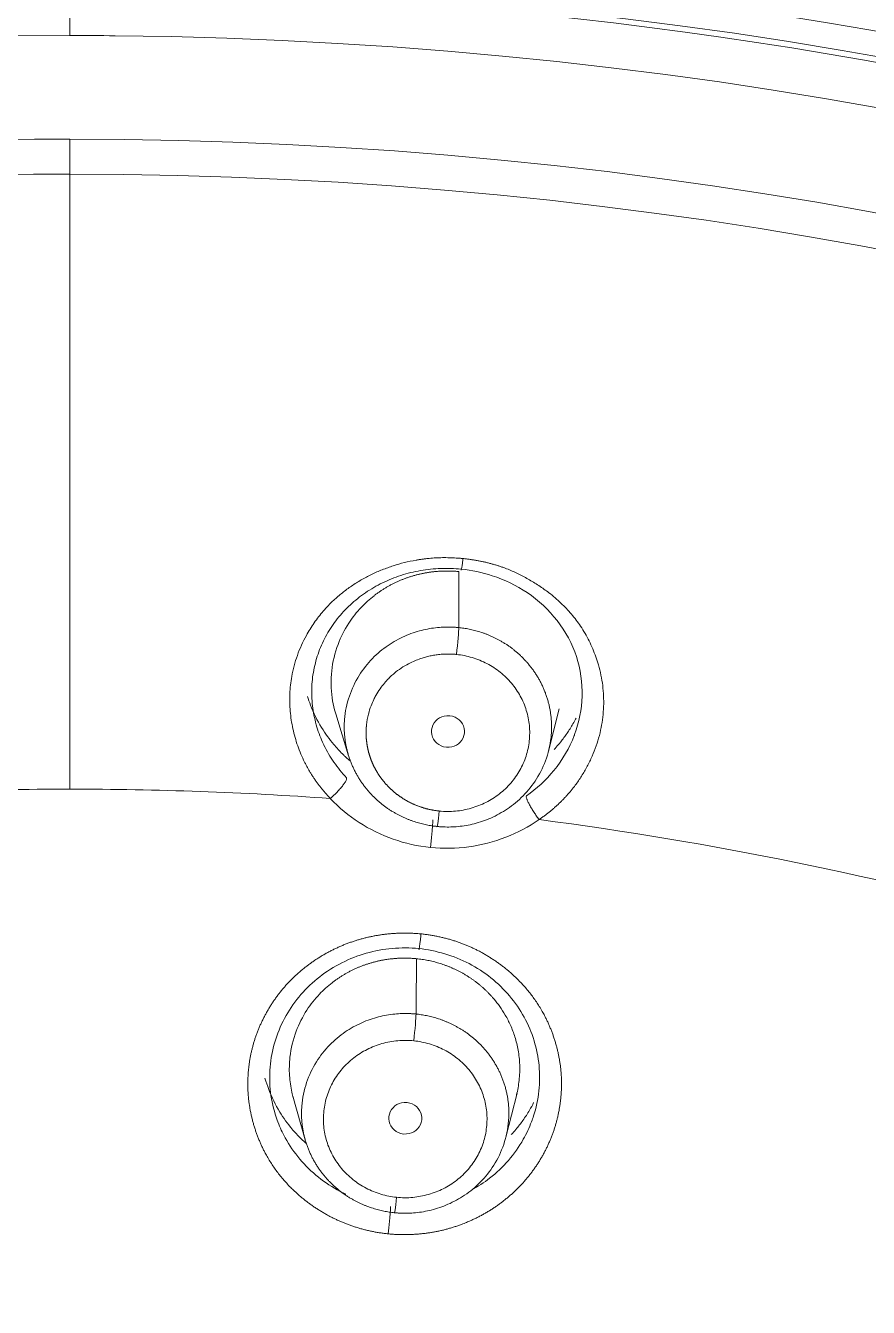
# Model space of a CAD drawing. Extents: x 19821 to 22981, y -91 to 2224.
# Drawn here: x 20744.33 to 20755.87, y 1251.95 to 1269.51 of the extents above; entities that cross this region are included whole.
import ezdxf

# ---------------------------------------------------------------- set-up
doc = ezdxf.new("R2010")
doc.units = 0
doc.header["$LTSCALE"] = 10
doc.header["$MEASUREMENT"] = 0
doc.layers.add('1', color=7, linetype='CONTINUOUS')

msp = doc.modelspace()

# ---------------------------------------------------------------- linework, layer by layer
at = {"layer": '1', "color": 7, "linetype": 'Continuous', "lineweight": 13}
for p, q in [((20744.931, 1269.988), (20744.931, 1269.37)), ((20744.931, 1267.47), (20744.931, 1267.95)), ((20744.931, 1267.47), (20744.931, 1259.046))]:
    msp.add_line(p, q, dxfattribs=at)
at = {"layer": '1', "color": 7, "linetype": 'Continuous', "lineweight": 18}
for p, q in [((20748.573, 1260.077), (20748.748, 1259.504)), ((20751.486, 1259.567), (20751.633, 1260.147)), ((20747.985, 1254.838), (20748.155, 1254.24)), ((20750.903, 1254.279), (20751.055, 1254.881))]:
    msp.add_line(p, q, dxfattribs=at)
for centre, major_axis, ratio, start_param, end_param in [((20744.931, 1212.861), (62.577, 0), 0.961262, 0, 3.141593), ((20744.931, 1212.247), (-60.5, 0), 0.961262, 2.420581, 4.712389), ((20744.931, 1212.384), (60, 0), 0.961262, 1.582577, 4.712389), ((20744.931, 1212.384), (60, 0), 0.961262, 4.72417, 7.853982), ((20744.931, 1212.384), (-59.925, 0), 0.961262, 4.712389, 7.853982), ((20744.931, 1212.384), (-59.925, 0), 0.961262, 1.570796, 4.712389), ((20750.226, 1260.973), (0.031, 0.298), 0.029131, 4.435182, 5.997065), ((20749.991, 1258.829), (-0.031, -0.298), 0.029181, 6.118392, 7.575657), ((20749.641, 1255.68), (0.03, 0.298), 0.028935, 4.434962, 5.977631), ((20749.406, 1253.537), (-0.03, -0.298), 0.028984, 6.102941, 7.575831)]:
    msp.add_ellipse(centre, major_axis=major_axis, ratio=ratio, start_param=start_param, end_param=end_param, dxfattribs=at)
at = {"layer": '1', "color": 7, "linetype": 'Continuous', "lineweight": 13}
for centre, major_axis, start_param, end_param in [((20744.931, 1212.541), (61.963, 0), 1.570796, 3.141593), ((20744.931, 1212.541), (61.963, 0), 0.423959, 1.570796), ((20744.931, 1212.247), (59.425, 0), 1.570796, 4.70194), ((20744.931, 1212.247), (59.425, 0), 1.560347, 1.570796), ((20744.931, 1212.247), (-59.425, 0), 1.570796, 4.70194), ((20744.931, 1212.247), (57.948, 0), 1.579187, 4.712389), ((20744.931, 1212.247), (-57.948, 0), 4.712389, 4.720779), ((20744.931, 1212.247), (-57.948, 0), 1.579187, 4.712389), ((20744.931, 1212.291), (57.403, 0), 1.579486, 4.712389), ((20744.931, 1212.291), (57.403, 0), 1.570796, 1.579486), ((20744.931, 1212.291), (57.403, 0), 4.721079, 7.853982), ((20744.931, 1213.073), (-47.825, 0), 4.712389, 4.787044), ((20744.931, 1213.073), (-47.825, 0), 4.637733, 4.712389), ((20744.931, 1213.073), (-47.825, 0), 4.428293, 4.577605)]:
    msp.add_ellipse(centre, major_axis=major_axis, ratio=0.961262, start_param=start_param, end_param=end_param, dxfattribs=at)
at = {"layer": '1', "color": 7, "linetype": 'Continuous', "lineweight": 18}
for points, knots in [([(20682.032, 1218.028), (20682.032, 1219.263), (20682.071, 1220.483), (20682.223, 1222.886), (20682.335, 1224.071), (20682.627, 1226.401), (20682.806, 1227.546), (20683.225, 1229.796), (20683.464, 1230.9), (20683.999, 1233.064), (20684.293, 1234.124), (20684.931, 1236.198), (20685.275, 1237.212), (20686.005, 1239.192), (20686.391, 1240.159), (20687.201, 1242.044), (20687.625, 1242.962), (20688.505, 1244.75), (20688.961, 1245.62), (20689.899, 1247.311), (20690.381, 1248.132), (20691.368, 1249.726), (20691.873, 1250.499), (20692.899, 1251.997), (20693.42, 1252.723), (20694.476, 1254.126), (20695.01, 1254.805), (20696.086, 1256.116), (20696.629, 1256.749), (20697.718, 1257.971), (20698.265, 1258.56), (20699.087, 1259.41), (20699.497, 1259.828), (20699.976, 1260.301), (20700.216, 1260.534), (20700.335, 1260.65), (20700.395, 1260.708), (20700.425, 1260.736), (20700.44, 1260.751), (20700.447, 1260.758), (20700.451, 1260.762), (20700.453, 1260.763), (20700.454, 1260.764), (20700.454, 1260.765), (20700.454, 1260.765), (20700.455, 1260.765), (20700.455, 1260.765), (20701.928, 1262.181), (20703.472, 1263.524), (20706.686, 1266.053), (20708.356, 1267.239), (20711.804, 1269.445), (20713.582, 1270.464), (20717.228, 1272.327), (20719.096, 1273.171), (20722.903, 1274.676), (20724.843, 1275.337), (20728.773, 1276.474), (20730.764, 1276.949), (20734.778, 1277.709), (20736.802, 1277.995), (20740.862, 1278.375), (20742.898, 1278.47), (20744.931, 1278.47)], [0, 0, 0, 0, 0.03125, 0.03125, 0.0625, 0.0625, 0.09375, 0.09375, 0.125, 0.125, 0.15625, 0.15625, 0.1875, 0.1875, 0.21875, 0.21875, 0.25, 0.25, 0.28125, 0.28125, 0.3125, 0.3125, 0.34375, 0.34375, 0.375, 0.375, 0.40625, 0.40625, 0.4375, 0.4375, 0.46875, 0.46875, 0.484375, 0.492188, 0.496094, 0.498047, 0.499023, 0.499512, 0.499756, 0.499878, 0.499939, 0.499969, 0.499985, 0.499992, 0.499996, 0.499996, 0.5, 0.5, 0.5625, 0.5625, 0.625, 0.625, 0.6875, 0.6875, 0.75, 0.75, 0.8125, 0.8125, 0.875, 0.875, 0.9375, 0.9375, 1, 1, 1, 1]), ([(20807.83, 1218.028), (20807.83, 1219.202), (20807.795, 1220.363), (20807.656, 1222.66), (20807.554, 1223.794), (20807.287, 1226.034), (20807.122, 1227.139), (20806.734, 1229.315), (20806.511, 1230.387), (20806.012, 1232.495), (20805.735, 1233.531), (20805.133, 1235.567), (20804.808, 1236.566), (20804.112, 1238.525), (20803.372, 1240.445), (20802.141, 1243.205), (20800.801, 1245.84), (20799.367, 1248.351), (20797.85, 1250.736), (20796.261, 1252.994), (20794.612, 1255.126), (20792.914, 1257.134), (20791.755, 1258.391), (20790.88, 1259.304), (20790.44, 1259.753), (20789.924, 1260.264), (20789.665, 1260.516), (20789.536, 1260.641), (20789.471, 1260.704), (20789.439, 1260.735), (20789.423, 1260.75), (20789.415, 1260.758), (20789.411, 1260.762), (20789.409, 1260.764), (20789.408, 1260.765), (20789.407, 1260.765), (20789.407, 1260.766), (20789.407, 1260.766), (20787.905, 1262.209), (20786.333, 1263.573), (20783.069, 1266.133), (20781.375, 1267.33), (20777.888, 1269.547), (20776.093, 1270.567), (20772.423, 1272.426), (20770.547, 1273.265), (20766.734, 1274.756), (20764.797, 1275.409), (20760.882, 1276.526), (20758.904, 1276.991), (20754.926, 1277.733), (20752.927, 1278.01), (20748.926, 1278.379), (20746.924, 1278.47), (20744.931, 1278.47)], [0, 0, 0, 0, 0.03125, 0.03125, 0.0625, 0.0625, 0.09375, 0.09375, 0.125, 0.125, 0.15625, 0.15625, 0.1875, 0.1875, 0.21875, 0.25, 0.28125, 0.3125, 0.34375, 0.375, 0.40625, 0.4375, 0.46875, 0.46875, 0.484375, 0.492187, 0.496094, 0.498047, 0.499023, 0.499512, 0.499756, 0.499878, 0.499939, 0.499969, 0.499985, 0.499992, 0.499992, 0.5, 0.5, 0.5625, 0.5625, 0.625, 0.625, 0.6875, 0.6875, 0.75, 0.75, 0.8125, 0.8125, 0.875, 0.875, 0.9375, 0.9375, 1, 1, 1, 1]), ([(20748.405, 1259.662), (20748.369, 1259.738), (20748.338, 1259.817), (20748.289, 1259.982), (20748.27, 1260.068), (20748.246, 1260.243), (20748.241, 1260.33), (20748.246, 1260.505), (20748.255, 1260.591), (20748.288, 1260.762), (20748.311, 1260.845), (20748.37, 1261.008), (20748.407, 1261.086), (20748.491, 1261.238), (20748.54, 1261.31), (20748.648, 1261.447), (20748.708, 1261.511), (20748.837, 1261.631), (20748.906, 1261.687), (20749.054, 1261.787), (20749.132, 1261.832), (20749.294, 1261.911), (20749.379, 1261.945), (20749.553, 1262.002), (20749.643, 1262.024), (20749.825, 1262.055), (20749.918, 1262.065), (20750.104, 1262.072), (20750.197, 1262.069), (20750.29, 1262.059)], [0, 0, 0, 0, 0.067298, 0.067298, 0.139044, 0.139044, 0.210791, 0.210791, 0.282537, 0.282537, 0.354283, 0.354283, 0.42603, 0.42603, 0.497776, 0.497776, 0.569522, 0.569522, 0.641268, 0.641268, 0.713015, 0.713015, 0.784761, 0.784761, 0.856507, 0.856507, 0.928254, 0.928254, 1, 1, 1, 1]), ([(20748.573, 1260.077), (20748.567, 1260.095), (20748.546, 1260.168), (20748.519, 1260.302), (20748.505, 1260.481), (20748.515, 1260.728), (20748.585, 1261.018), (20748.733, 1261.31), (20748.907, 1261.531), (20749.04, 1261.651), (20749.114, 1261.708), (20749.131, 1261.721), (20749.149, 1261.734), (20749.167, 1261.746), (20749.185, 1261.759), (20749.203, 1261.771), (20749.221, 1261.782), (20749.24, 1261.794), (20749.258, 1261.805), (20749.277, 1261.816), (20749.296, 1261.827), (20749.315, 1261.837), (20749.334, 1261.848), (20749.353, 1261.857), (20749.373, 1261.867), (20749.392, 1261.877), (20749.412, 1261.886), (20749.431, 1261.895), (20749.451, 1261.903), (20749.471, 1261.912), (20749.491, 1261.92), (20749.511, 1261.927), (20749.531, 1261.935), (20749.551, 1261.942), (20749.572, 1261.949), (20749.592, 1261.956), (20749.612, 1261.962), (20749.633, 1261.968), (20749.654, 1261.974), (20749.674, 1261.98), (20749.695, 1261.985), (20749.716, 1261.99), (20749.736, 1261.995), (20749.757, 1262), (20749.778, 1262.004), (20749.799, 1262.008), (20749.82, 1262.011), (20749.841, 1262.015), (20749.862, 1262.018), (20749.883, 1262.021), (20749.904, 1262.023), (20749.925, 1262.026), (20749.946, 1262.028), (20749.967, 1262.029), (20749.988, 1262.031), (20750.009, 1262.032), (20750.03, 1262.033), (20750.051, 1262.034), (20750.072, 1262.034), (20750.093, 1262.034), (20750.114, 1262.034), (20750.135, 1262.034), (20750.156, 1262.033), (20750.176, 1262.032), (20750.197, 1262.031), (20750.218, 1262.03), (20750.239, 1262.028), (20750.252, 1262.027), (20750.259, 1262.026)], [0, 0, 0, 0, 0.019749, 0.075795, 0.135794, 0.199738, 0.323348, 0.431236, 0.523412, 0.599883, 0.607008, 0.614125, 0.621234, 0.628335, 0.635428, 0.642513, 0.64959, 0.656659, 0.66372, 0.670773, 0.677818, 0.684854, 0.691883, 0.698904, 0.705917, 0.712922, 0.719918, 0.726907, 0.733888, 0.740861, 0.747826, 0.754783, 0.761732, 0.768673, 0.775607, 0.782532, 0.789449, 0.796359, 0.80326, 0.810154, 0.81704, 0.823918, 0.830788, 0.83765, 0.844504, 0.851351, 0.858189, 0.86502, 0.871843, 0.878658, 0.885466, 0.892265, 0.899057, 0.905841, 0.912617, 0.919385, 0.926146, 0.932898, 0.939643, 0.946381, 0.95311, 0.959832, 0.966546, 0.973252, 0.979951, 0.986642, 0.993325, 1, 1, 1, 1]), ([(20750.29, 1262.059), (20750.435, 1262.045), (20750.756, 1261.977), (20751.224, 1261.75), (20751.633, 1261.369), (20751.898, 1260.873), (20751.977, 1260.326), (20751.906, 1259.963), (20751.843, 1259.793)], [0, 0, 0, 0, 0.130318, 0.293059, 0.470922, 0.651433, 0.829644, 1, 1, 1, 1]), ([(20750.257, 1261.259), (20750.251, 1261.26), (20750.24, 1261.261), (20750.223, 1261.262), (20750.205, 1261.264), (20750.188, 1261.265), (20750.109, 1261.268), (20749.96, 1261.264), (20749.739, 1261.225), (20749.509, 1261.146), (20749.279, 1261.018), (20749.064, 1260.838), (20748.88, 1260.604), (20748.745, 1260.319), (20748.697, 1260.089), (20748.689, 1259.941), (20748.688, 1259.884), (20748.69, 1259.827), (20748.694, 1259.772), (20748.701, 1259.717), (20748.709, 1259.662), (20748.72, 1259.609), (20748.733, 1259.557), (20748.748, 1259.505), (20748.764, 1259.455), (20748.783, 1259.406), (20748.803, 1259.358), (20748.825, 1259.311), (20748.848, 1259.266), (20748.873, 1259.222), (20748.899, 1259.179), (20748.927, 1259.137), (20748.955, 1259.097), (20748.985, 1259.059), (20749.016, 1259.021), (20749.048, 1258.986), (20749.081, 1258.951), (20749.114, 1258.919), (20749.149, 1258.887), (20749.183, 1258.857), (20749.219, 1258.829), (20749.255, 1258.802), (20749.292, 1258.776), (20749.328, 1258.752), (20749.366, 1258.729), (20749.403, 1258.708), (20749.441, 1258.688), (20749.479, 1258.669), (20749.516, 1258.652), (20749.554, 1258.635), (20749.592, 1258.621), (20749.63, 1258.607), (20749.668, 1258.594), (20749.705, 1258.583), (20749.742, 1258.573), (20749.779, 1258.564), (20749.816, 1258.556), (20749.853, 1258.549), (20749.889, 1258.543), (20749.924, 1258.538), (20749.948, 1258.536), (20749.96, 1258.534)], [0, 0, 0, 0, 0.003868, 0.007742, 0.011622, 0.015507, 0.019397, 0.06511, 0.115266, 0.16986, 0.228891, 0.292354, 0.360244, 0.432556, 0.509282, 0.522646, 0.535891, 0.549015, 0.562019, 0.574904, 0.587668, 0.600313, 0.612837, 0.625242, 0.637526, 0.649691, 0.661736, 0.673661, 0.685466, 0.697151, 0.708716, 0.720162, 0.731487, 0.742693, 0.753779, 0.764745, 0.775591, 0.786318, 0.796924, 0.807411, 0.817779, 0.828026, 0.838154, 0.848162, 0.858051, 0.867819, 0.877469, 0.886998, 0.896408, 0.905698, 0.914869, 0.92392, 0.932851, 0.941663, 0.950356, 0.958928, 0.967382, 0.975716, 0.98393, 0.992025, 1, 1, 1, 1]), ([(20749.96, 1258.534), (20749.966, 1258.534), (20749.977, 1258.533), (20749.995, 1258.531), (20750.012, 1258.53), (20750.029, 1258.529), (20750.107, 1258.525), (20750.255, 1258.529), (20750.474, 1258.567), (20750.704, 1258.646), (20750.933, 1258.772), (20751.149, 1258.952), (20751.335, 1259.186), (20751.472, 1259.472), (20751.52, 1259.704), (20751.528, 1259.853), (20751.528, 1259.91), (20751.527, 1259.967), (20751.523, 1260.023), (20751.516, 1260.078), (20751.507, 1260.132), (20751.497, 1260.186), (20751.484, 1260.238), (20751.469, 1260.29), (20751.452, 1260.34), (20751.434, 1260.389), (20751.413, 1260.437), (20751.391, 1260.484), (20751.368, 1260.53), (20751.343, 1260.574), (20751.317, 1260.617), (20751.289, 1260.658), (20751.26, 1260.698), (20751.23, 1260.737), (20751.199, 1260.774), (20751.167, 1260.81), (20751.134, 1260.844), (20751.101, 1260.877), (20751.066, 1260.908), (20751.031, 1260.938), (20750.996, 1260.966), (20750.96, 1260.993), (20750.923, 1261.019), (20750.886, 1261.043), (20750.849, 1261.066), (20750.812, 1261.087), (20750.774, 1261.107), (20750.736, 1261.125), (20750.699, 1261.143), (20750.661, 1261.159), (20750.623, 1261.174), (20750.585, 1261.187), (20750.548, 1261.2), (20750.511, 1261.211), (20750.473, 1261.221), (20750.436, 1261.23), (20750.4, 1261.238), (20750.364, 1261.245), (20750.328, 1261.25), (20750.292, 1261.255), (20750.269, 1261.258), (20750.257, 1261.259)], [0, 0, 0, 0, 0.003921, 0.007817, 0.011689, 0.015536, 0.019358, 0.064573, 0.114371, 0.16875, 0.227711, 0.291254, 0.359377, 0.43208, 0.50936, 0.522766, 0.53605, 0.549213, 0.562254, 0.575174, 0.587972, 0.600648, 0.613202, 0.625635, 0.637946, 0.650136, 0.662203, 0.674149, 0.685973, 0.697676, 0.709256, 0.720715, 0.732052, 0.743267, 0.75436, 0.765331, 0.776181, 0.786908, 0.797514, 0.807998, 0.81836, 0.8286, 0.838718, 0.848715, 0.858589, 0.868342, 0.877972, 0.887481, 0.896868, 0.906133, 0.915276, 0.924297, 0.933196, 0.941973, 0.950628, 0.959162, 0.967573, 0.975863, 0.98403, 0.992076, 1, 1, 1, 1]), ([(20748.186, 1260.315), (20748.198, 1260.276), (20748.249, 1260.128), (20748.361, 1259.901), (20748.49, 1259.722), (20748.563, 1259.637), (20748.579, 1259.619), (20748.595, 1259.601), (20748.611, 1259.584), (20748.627, 1259.566), (20748.644, 1259.549), (20748.66, 1259.532), (20748.677, 1259.516), (20748.694, 1259.499), (20748.712, 1259.483), (20748.729, 1259.467), (20748.747, 1259.452), (20748.76, 1259.44), (20748.768, 1259.433), (20748.77, 1259.432)], [0, 0, 0, 0, 0.116838, 0.440067, 0.708524, 0.73063, 0.75271, 0.774766, 0.796797, 0.818803, 0.840784, 0.86274, 0.884671, 0.906578, 0.92846, 0.950316, 0.972148, 0.993955, 1, 1, 1, 1]), ([(20751.562, 1259.587), (20751.571, 1259.596), (20751.61, 1259.64), (20751.679, 1259.723), (20751.764, 1259.843), (20751.824, 1259.943), (20751.856, 1260.003), (20751.863, 1260.017)], [0, 0, 0, 0, 0.074634, 0.33436, 0.612385, 0.908691, 1, 1, 1, 1]), ([(20749.87, 1258.247), (20749.693, 1258.265), (20749.355, 1258.341), (20748.88, 1258.573), (20748.618, 1258.791), (20748.498, 1258.918)], [0, 0, 0, 0, 0.333336, 0.666671, 1, 1, 1, 1]), ([(20747.78, 1254.486), (20747.767, 1254.521), (20747.755, 1254.556), (20747.709, 1254.703), (20747.686, 1254.818), (20747.664, 1255.049), (20747.665, 1255.166), (20747.691, 1255.397), (20747.715, 1255.511), (20747.787, 1255.733), (20747.834, 1255.841), (20747.95, 1256.045), (20748.018, 1256.141), (20748.172, 1256.32), (20748.259, 1256.402), (20748.447, 1256.548), (20748.548, 1256.612), (20748.763, 1256.721), (20748.875, 1256.765), (20749.107, 1256.831), (20749.226, 1256.853), (20749.467, 1256.874), (20749.589, 1256.873), (20749.709, 1256.861)], [0, 0, 0, 0, 0.031055, 0.031055, 0.127949, 0.127949, 0.224844, 0.224844, 0.321738, 0.321738, 0.418633, 0.418633, 0.515527, 0.515527, 0.612422, 0.612422, 0.709316, 0.709316, 0.806211, 0.806211, 0.903105, 0.903105, 1, 1, 1, 1]), ([(20747.992, 1254.813), (20747.985, 1254.84), (20747.959, 1254.941), (20747.932, 1255.128), (20747.939, 1255.412), (20748.013, 1255.72), (20748.16, 1256.011), (20748.333, 1256.23), (20748.466, 1256.35), (20748.539, 1256.406), (20748.556, 1256.419), (20748.574, 1256.432), (20748.592, 1256.444), (20748.61, 1256.457), (20748.628, 1256.469), (20748.646, 1256.48), (20748.664, 1256.492), (20748.683, 1256.503), (20748.701, 1256.514), (20748.72, 1256.525), (20748.739, 1256.535), (20748.758, 1256.545), (20748.777, 1256.555), (20748.796, 1256.565), (20748.816, 1256.574), (20748.835, 1256.583), (20748.855, 1256.592), (20748.875, 1256.601), (20748.894, 1256.609), (20748.914, 1256.617), (20748.934, 1256.625), (20748.954, 1256.632), (20748.974, 1256.639), (20748.995, 1256.646), (20749.015, 1256.653), (20749.035, 1256.659), (20749.056, 1256.666), (20749.076, 1256.671), (20749.097, 1256.677), (20749.117, 1256.682), (20749.138, 1256.687), (20749.159, 1256.692), (20749.18, 1256.696), (20749.2, 1256.701), (20749.221, 1256.705), (20749.242, 1256.708), (20749.263, 1256.712), (20749.284, 1256.715), (20749.305, 1256.718), (20749.326, 1256.72), (20749.346, 1256.722), (20749.367, 1256.724), (20749.388, 1256.726), (20749.409, 1256.728), (20749.43, 1256.729), (20749.451, 1256.73), (20749.472, 1256.731), (20749.493, 1256.731), (20749.514, 1256.731), (20749.535, 1256.731), (20749.555, 1256.731), (20749.576, 1256.73), (20749.597, 1256.729), (20749.618, 1256.728), (20749.638, 1256.726), (20749.659, 1256.725), (20749.673, 1256.723), (20749.68, 1256.723)], [0, 0, 0, 0, 0.028097, 0.106187, 0.191359, 0.316223, 0.4252, 0.51829, 0.59549, 0.602692, 0.609886, 0.617072, 0.62425, 0.63142, 0.638581, 0.645735, 0.652881, 0.660019, 0.667148, 0.67427, 0.681383, 0.688489, 0.695586, 0.702676, 0.709757, 0.716831, 0.723896, 0.730954, 0.738003, 0.745045, 0.752078, 0.759104, 0.766121, 0.773131, 0.780133, 0.787126, 0.794112, 0.80109, 0.80806, 0.815021, 0.821975, 0.828921, 0.835859, 0.842789, 0.849711, 0.856626, 0.863532, 0.87043, 0.877321, 0.884203, 0.891078, 0.897945, 0.904803, 0.911654, 0.918497, 0.925333, 0.93216, 0.938979, 0.945791, 0.952595, 0.95939, 0.966178, 0.972958, 0.97973, 0.986495, 0.993251, 1, 1, 1, 1]), ([(20749.68, 1256.723), (20749.692, 1256.721), (20749.718, 1256.719), (20749.756, 1256.713), (20749.795, 1256.707), (20749.833, 1256.7), (20749.871, 1256.692), (20749.909, 1256.683), (20749.947, 1256.673), (20749.985, 1256.662), (20750.022, 1256.651), (20750.059, 1256.638), (20750.096, 1256.624), (20750.133, 1256.61), (20750.169, 1256.594), (20750.205, 1256.578), (20750.241, 1256.561), (20750.276, 1256.543), (20750.311, 1256.524), (20750.345, 1256.504), (20750.379, 1256.483), (20750.413, 1256.461), (20750.446, 1256.439), (20750.478, 1256.416), (20750.51, 1256.391), (20750.541, 1256.366), (20750.572, 1256.34), (20750.602, 1256.314), (20750.631, 1256.286), (20750.659, 1256.258), (20750.687, 1256.229), (20750.714, 1256.199), (20750.76, 1256.147), (20750.822, 1256.066), (20750.899, 1255.947), (20750.97, 1255.808), (20751.03, 1255.647), (20751.075, 1255.466), (20751.097, 1255.266), (20751.089, 1255.059), (20751.065, 1254.922), (20751.048, 1254.856)], [0, 0, 0, 0, 0.014397, 0.028826, 0.043286, 0.057778, 0.0723, 0.086855, 0.10144, 0.116057, 0.130706, 0.145386, 0.160097, 0.17484, 0.189615, 0.204421, 0.219259, 0.234129, 0.24903, 0.263963, 0.278928, 0.293925, 0.308953, 0.324013, 0.339106, 0.35423, 0.369386, 0.384574, 0.399794, 0.415046, 0.43033, 0.445647, 0.460995, 0.509085, 0.5631, 0.623041, 0.688913, 0.760717, 0.838457, 0.922138, 1, 1, 1, 1]), ([(20749.709, 1256.861), (20749.83, 1256.849), (20749.949, 1256.825), (20750.18, 1256.756), (20750.292, 1256.711), (20750.504, 1256.6), (20750.605, 1256.535), (20750.791, 1256.386), (20750.876, 1256.303), (20751.029, 1256.122), (20751.096, 1256.025), (20751.208, 1255.819), (20751.254, 1255.711), (20751.323, 1255.488), (20751.346, 1255.374), (20751.368, 1255.143), (20751.367, 1255.026), (20751.342, 1254.795), (20751.317, 1254.68), (20751.273, 1254.543), (20751.264, 1254.516), (20751.254, 1254.49)], [0, 0, 0, 0, 0.108219, 0.108219, 0.216439, 0.216439, 0.324658, 0.324658, 0.432877, 0.432877, 0.541096, 0.541096, 0.649316, 0.649316, 0.757535, 0.757535, 0.865754, 0.865754, 0.973973, 0.973973, 1, 1, 1, 1]), ([(20749.672, 1255.965), (20749.666, 1255.965), (20749.655, 1255.966), (20749.637, 1255.968), (20749.62, 1255.969), (20749.602, 1255.97), (20749.522, 1255.974), (20749.373, 1255.969), (20749.152, 1255.93), (20748.921, 1255.85), (20748.692, 1255.723), (20748.478, 1255.543), (20748.294, 1255.309), (20748.159, 1255.025), (20748.112, 1254.795), (20748.104, 1254.647), (20748.104, 1254.59), (20748.105, 1254.534), (20748.109, 1254.479), (20748.116, 1254.424), (20748.124, 1254.369), (20748.135, 1254.316), (20748.148, 1254.264), (20748.163, 1254.212), (20748.179, 1254.162), (20748.198, 1254.113), (20748.218, 1254.065), (20748.24, 1254.019), (20748.263, 1253.973), (20748.288, 1253.929), (20748.314, 1253.886), (20748.342, 1253.845), (20748.371, 1253.805), (20748.401, 1253.767), (20748.431, 1253.729), (20748.463, 1253.694), (20748.496, 1253.66), (20748.53, 1253.627), (20748.564, 1253.595), (20748.599, 1253.566), (20748.634, 1253.537), (20748.671, 1253.51), (20748.707, 1253.485), (20748.744, 1253.46), (20748.781, 1253.438), (20748.819, 1253.416), (20748.856, 1253.396), (20748.894, 1253.378), (20748.932, 1253.36), (20748.97, 1253.344), (20749.008, 1253.329), (20749.045, 1253.316), (20749.083, 1253.303), (20749.121, 1253.292), (20749.158, 1253.282), (20749.195, 1253.273), (20749.232, 1253.265), (20749.268, 1253.258), (20749.304, 1253.252), (20749.34, 1253.247), (20749.364, 1253.245), (20749.375, 1253.243)], [0, 0, 0, 0, 0.003927, 0.007866, 0.011819, 0.015784, 0.019761, 0.065641, 0.115909, 0.170562, 0.229596, 0.293008, 0.360794, 0.432949, 0.509466, 0.522824, 0.536063, 0.549181, 0.56218, 0.575059, 0.587818, 0.600457, 0.612977, 0.625376, 0.637656, 0.649816, 0.661856, 0.673777, 0.685577, 0.697258, 0.708819, 0.72026, 0.731582, 0.742784, 0.753866, 0.764828, 0.775671, 0.786394, 0.796997, 0.80748, 0.817844, 0.828089, 0.838213, 0.848218, 0.858103, 0.867869, 0.877515, 0.887041, 0.896448, 0.905735, 0.914902, 0.92395, 0.932878, 0.941687, 0.950376, 0.958946, 0.967396, 0.975726, 0.983937, 0.992028, 1, 1, 1, 1]), ([(20749.375, 1253.243), (20749.381, 1253.243), (20749.393, 1253.242), (20749.411, 1253.24), (20749.428, 1253.239), (20749.446, 1253.238), (20749.524, 1253.234), (20749.671, 1253.238), (20749.889, 1253.276), (20750.119, 1253.354), (20750.348, 1253.48), (20750.564, 1253.659), (20750.75, 1253.893), (20750.887, 1254.18), (20750.935, 1254.412), (20750.943, 1254.561), (20750.944, 1254.618), (20750.942, 1254.674), (20750.938, 1254.73), (20750.932, 1254.785), (20750.923, 1254.839), (20750.912, 1254.893), (20750.899, 1254.945), (20750.884, 1254.997), (20750.868, 1255.047), (20750.849, 1255.096), (20750.829, 1255.144), (20750.807, 1255.191), (20750.783, 1255.236), (20750.758, 1255.28), (20750.732, 1255.323), (20750.704, 1255.364), (20750.676, 1255.404), (20750.646, 1255.443), (20750.615, 1255.48), (20750.583, 1255.516), (20750.55, 1255.55), (20750.516, 1255.583), (20750.482, 1255.614), (20750.447, 1255.644), (20750.411, 1255.672), (20750.375, 1255.699), (20750.339, 1255.724), (20750.302, 1255.748), (20750.265, 1255.771), (20750.227, 1255.792), (20750.19, 1255.812), (20750.152, 1255.831), (20750.114, 1255.848), (20750.076, 1255.864), (20750.039, 1255.879), (20750.001, 1255.893), (20749.963, 1255.905), (20749.926, 1255.916), (20749.889, 1255.926), (20749.852, 1255.935), (20749.815, 1255.943), (20749.779, 1255.95), (20749.743, 1255.956), (20749.708, 1255.961), (20749.684, 1255.963), (20749.672, 1255.965)], [0, 0, 0, 0, 0.004015, 0.007996, 0.011942, 0.015855, 0.019734, 0.064711, 0.114332, 0.168596, 0.227502, 0.291049, 0.359234, 0.432056, 0.509512, 0.522904, 0.536174, 0.549324, 0.562352, 0.575259, 0.588045, 0.600709, 0.613253, 0.625675, 0.637976, 0.650156, 0.662214, 0.674151, 0.685967, 0.697662, 0.709235, 0.720687, 0.732018, 0.743227, 0.754315, 0.765282, 0.776127, 0.786851, 0.797454, 0.807935, 0.818295, 0.828533, 0.838651, 0.848646, 0.858521, 0.868274, 0.877905, 0.887415, 0.896804, 0.906072, 0.915218, 0.924242, 0.933145, 0.941927, 0.950588, 0.959127, 0.967544, 0.97584, 0.984015, 0.992068, 1, 1, 1, 1]), ([(20747.603, 1255.084), (20747.618, 1255.033), (20747.671, 1254.873), (20747.788, 1254.635), (20747.917, 1254.456), (20747.99, 1254.371), (20748.005, 1254.353), (20748.021, 1254.336), (20748.037, 1254.318), (20748.054, 1254.301), (20748.07, 1254.284), (20748.087, 1254.267), (20748.104, 1254.25), (20748.121, 1254.234), (20748.138, 1254.218), (20748.155, 1254.203), (20748.166, 1254.193), (20748.17, 1254.189)], [0, 0, 0, 0, 0.150243, 0.47307, 0.740353, 0.762431, 0.784484, 0.806511, 0.828513, 0.85049, 0.872441, 0.894366, 0.916266, 0.93814, 0.959989, 0.981813, 1, 1, 1, 1]), ([(20750.975, 1254.313), (20750.997, 1254.336), (20751.053, 1254.399), (20751.14, 1254.509), (20751.22, 1254.633), (20751.266, 1254.716), (20751.283, 1254.751)], [0, 0, 0, 0, 0.177832, 0.467859, 0.779849, 1, 1, 1, 1])]:
    msp.add_open_spline(points, degree=3, knots=knots, dxfattribs=at)
at = {"layer": '1', "color": 7, "linetype": 'Continuous', "lineweight": 13}
for points, degree, knots in [([(20748.498, 1258.918), (20748.493, 1258.924), (20748.481, 1258.935), (20748.465, 1258.953), (20748.449, 1258.971), (20748.433, 1258.989), (20748.417, 1259.007), (20748.402, 1259.025), (20748.387, 1259.044), (20748.372, 1259.062), (20748.357, 1259.081), (20748.342, 1259.099), (20748.328, 1259.118), (20748.314, 1259.137), (20748.301, 1259.156), (20748.287, 1259.176), (20748.274, 1259.195), (20748.261, 1259.214), (20748.248, 1259.234), (20748.236, 1259.254), (20748.224, 1259.274), (20748.212, 1259.294), (20748.2, 1259.314), (20748.189, 1259.334), (20748.178, 1259.354), (20748.167, 1259.375), (20748.156, 1259.395), (20748.131, 1259.445), (20748.094, 1259.526), (20748.05, 1259.639), (20748.014, 1259.755), (20747.984, 1259.873), (20747.962, 1259.992), (20747.948, 1260.112), (20747.941, 1260.232), (20747.942, 1260.352), (20747.952, 1260.471), (20747.978, 1260.648), (20748.039, 1260.881), (20748.15, 1261.125), (20748.274, 1261.326), (20748.399, 1261.487), (20748.53, 1261.623), (20748.661, 1261.737), (20748.788, 1261.83), (20748.921, 1261.914), (20749.062, 1261.989), (20749.209, 1262.053), (20749.359, 1262.107), (20749.513, 1262.151), (20749.633, 1262.176), (20749.717, 1262.19), (20749.762, 1262.196), (20749.807, 1262.202), (20749.853, 1262.207), (20749.899, 1262.211), (20749.944, 1262.214), (20749.99, 1262.216), (20750.036, 1262.217), (20750.082, 1262.217), (20750.129, 1262.216), (20750.175, 1262.215), (20750.222, 1262.212), (20750.268, 1262.209), (20750.299, 1262.206), (20750.315, 1262.204)], 3, [0, 0, 0, 0, 0.004807, 0.009602, 0.014383, 0.019153, 0.023911, 0.028659, 0.033397, 0.038125, 0.042844, 0.047555, 0.052259, 0.056956, 0.061647, 0.066332, 0.071012, 0.075688, 0.080361, 0.085031, 0.089699, 0.094365, 0.09903, 0.103695, 0.108361, 0.113028, 0.117697, 0.122368, 0.146918, 0.171464, 0.196095, 0.220899, 0.245965, 0.270768, 0.295483, 0.320206, 0.345032, 0.370058, 0.431929, 0.494713, 0.536845, 0.578842, 0.62112, 0.653053, 0.684793, 0.716517, 0.748401, 0.780161, 0.811677, 0.843106, 0.874608, 0.883532, 0.892446, 0.901352, 0.910256, 0.919161, 0.928071, 0.93699, 0.945922, 0.954871, 0.96384, 0.972834, 0.981856, 0.99091, 1, 1, 1, 1]), ([(20750.315, 1262.204), (20750.314, 1262.199), (20750.311, 1262.172), (20750.307, 1262.139), (20750.303, 1262.108), (20750.3, 1262.09), (20750.298, 1262.075), (20750.295, 1262.057), (20750.292, 1262.044), (20750.29, 1262.048), (20750.29, 1262.057), (20750.29, 1262.059)], 3, [0, 0, 0, 0, 0.03963, 0.219095, 0.308827, 0.39856, 0.488292, 0.578025, 0.75749, 0.936954, 1, 1, 1, 1]), ([(20750.315, 1262.204), (20750.323, 1262.204), (20750.339, 1262.202), (20750.364, 1262.199), (20750.389, 1262.196), (20750.413, 1262.193), (20750.437, 1262.189), (20750.461, 1262.185), (20750.485, 1262.181), (20750.509, 1262.177), (20750.533, 1262.173), (20750.556, 1262.168), (20750.58, 1262.163), (20750.603, 1262.158), (20750.626, 1262.153), (20750.649, 1262.148), (20750.672, 1262.142), (20750.694, 1262.136), (20750.717, 1262.13), (20750.739, 1262.123), (20750.762, 1262.117), (20750.784, 1262.11), (20750.806, 1262.103), (20750.827, 1262.096), (20750.849, 1262.088), (20750.871, 1262.081), (20750.892, 1262.073), (20750.931, 1262.058), (20750.988, 1262.034), (20751.062, 1262), (20751.136, 1261.963), (20751.235, 1261.909), (20751.356, 1261.835), (20751.477, 1261.749), (20751.577, 1261.668), (20751.657, 1261.596), (20751.731, 1261.522), (20751.801, 1261.444), (20751.866, 1261.363), (20751.928, 1261.274), (20751.988, 1261.179), (20752.044, 1261.076), (20752.093, 1260.97), (20752.135, 1260.86), (20752.174, 1260.74), (20752.207, 1260.608), (20752.23, 1260.465), (20752.242, 1260.323), (20752.243, 1260.178), (20752.232, 1260.033), (20752.209, 1259.888), (20752.175, 1259.744), (20752.128, 1259.602), (20752.07, 1259.461), (20752, 1259.324), (20751.92, 1259.192), (20751.851, 1259.096), (20751.8, 1259.032), (20751.771, 1258.997), (20751.741, 1258.963), (20751.71, 1258.929), (20751.678, 1258.896), (20751.646, 1258.864), (20751.613, 1258.832), (20751.579, 1258.801), (20751.544, 1258.771), (20751.508, 1258.741), (20751.472, 1258.712), (20751.434, 1258.684), (20751.396, 1258.656), (20751.371, 1258.638), (20751.358, 1258.629)], 3, [0, 0, 0, 0, 0.004833, 0.009646, 0.014437, 0.019209, 0.023961, 0.028693, 0.033408, 0.038104, 0.042782, 0.047443, 0.052088, 0.056717, 0.06133, 0.065929, 0.070513, 0.075083, 0.07964, 0.084185, 0.088718, 0.093239, 0.097749, 0.102249, 0.10674, 0.111221, 0.115694, 0.120159, 0.135959, 0.152056, 0.168471, 0.185225, 0.219181, 0.253015, 0.275058, 0.296843, 0.318425, 0.339864, 0.36122, 0.382554, 0.406994, 0.431379, 0.45579, 0.480304, 0.505002, 0.535577, 0.565759, 0.595709, 0.625584, 0.656215, 0.686613, 0.716956, 0.747419, 0.778929, 0.810078, 0.841043, 0.872005, 0.881104, 0.890191, 0.89927, 0.908346, 0.917423, 0.926507, 0.935603, 0.944715, 0.953848, 0.963008, 0.972198, 0.981424, 0.99069, 1, 1, 1, 1]), ([(20749.991, 1258.746), (20749.985, 1258.746), (20749.974, 1258.748), (20749.957, 1258.75), (20749.941, 1258.752), (20749.924, 1258.755), (20749.908, 1258.757), (20749.891, 1258.76), (20749.875, 1258.764), (20749.859, 1258.767), (20749.843, 1258.771), (20749.827, 1258.774), (20749.812, 1258.778), (20749.796, 1258.783), (20749.781, 1258.787), (20749.765, 1258.792), (20749.75, 1258.797), (20749.735, 1258.802), (20749.72, 1258.807), (20749.706, 1258.812), (20749.691, 1258.818), (20749.677, 1258.823), (20749.662, 1258.829), (20749.648, 1258.835), (20749.634, 1258.841), (20749.621, 1258.848), (20749.607, 1258.854), (20749.594, 1258.861), (20749.58, 1258.867), (20749.567, 1258.874), (20749.554, 1258.881), (20749.541, 1258.888), (20749.529, 1258.896), (20749.516, 1258.903), (20749.504, 1258.91), (20749.492, 1258.918), (20749.48, 1258.926), (20749.468, 1258.934), (20749.456, 1258.942), (20749.445, 1258.95), (20749.434, 1258.958), (20749.422, 1258.966), (20749.411, 1258.974), (20749.401, 1258.982), (20749.39, 1258.991), (20749.379, 1258.999), (20749.369, 1259.008), (20749.359, 1259.017), (20749.349, 1259.026), (20749.339, 1259.034), (20749.33, 1259.043), (20749.32, 1259.052), (20749.311, 1259.061), (20749.302, 1259.07), (20749.293, 1259.079), (20749.284, 1259.088), (20749.275, 1259.098), (20749.267, 1259.107), (20749.258, 1259.116), (20749.25, 1259.125), (20749.242, 1259.135), (20749.234, 1259.144), (20749.226, 1259.153), (20749.219, 1259.163), (20749.211, 1259.172), (20749.204, 1259.182), (20749.197, 1259.191), (20749.19, 1259.2), (20749.183, 1259.21), (20749.177, 1259.219), (20749.17, 1259.229), (20749.164, 1259.238), (20749.158, 1259.248), (20749.152, 1259.257), (20749.146, 1259.267), (20749.14, 1259.276), (20749.134, 1259.286), (20749.129, 1259.295), (20749.123, 1259.305), (20749.118, 1259.314), (20749.113, 1259.324), (20749.108, 1259.333), (20749.103, 1259.342), (20749.098, 1259.352), (20749.094, 1259.361), (20749.089, 1259.37), (20749.085, 1259.38), (20749.081, 1259.389), (20749.077, 1259.398), (20749.073, 1259.407), (20749.069, 1259.417), (20749.065, 1259.426), (20749.061, 1259.435), (20749.058, 1259.444), (20749.054, 1259.453), (20749.051, 1259.462), (20749.048, 1259.471), (20749.045, 1259.48), (20749.042, 1259.489), (20749.039, 1259.497), (20749.036, 1259.506), (20749.033, 1259.515), (20749.031, 1259.524), (20749.028, 1259.532), (20749.026, 1259.541), (20749.023, 1259.549), (20749.021, 1259.558), (20749.019, 1259.566), (20749.017, 1259.575), (20749.015, 1259.583), (20749.013, 1259.591), (20749.011, 1259.599), (20749.01, 1259.607), (20749.008, 1259.615), (20749.006, 1259.623), (20749.005, 1259.631), (20749.004, 1259.639), (20749.002, 1259.647), (20749.001, 1259.655), (20749, 1259.663), (20748.999, 1259.67), (20748.998, 1259.678), (20748.997, 1259.685), (20748.996, 1259.693), (20748.995, 1259.7), (20748.994, 1259.707), (20748.993, 1259.715), (20748.993, 1259.722), (20748.992, 1259.729), (20748.991, 1259.736), (20748.991, 1259.743), (20748.99, 1259.75), (20748.99, 1259.756), (20748.99, 1259.763), (20748.989, 1259.77), (20748.989, 1259.776), (20748.989, 1259.783), (20748.989, 1259.789), (20748.988, 1259.796), (20748.988, 1259.802), (20748.988, 1259.808), (20748.988, 1259.814), (20748.988, 1259.821), (20748.988, 1259.827), (20748.988, 1259.833), (20748.988, 1259.838), (20748.988, 1259.844), (20748.989, 1259.85), (20748.989, 1259.856), (20748.989, 1259.861), (20748.989, 1259.867), (20748.99, 1259.872), (20748.99, 1259.877), (20748.99, 1259.883), (20748.991, 1259.888), (20748.991, 1259.893), (20748.991, 1259.898), (20748.992, 1259.903), (20748.992, 1259.908), (20748.993, 1259.913), (20748.993, 1259.917), (20748.993, 1259.922), (20748.999, 1259.975), (20749.015, 1260.065), (20749.051, 1260.18), (20749.088, 1260.264), (20749.128, 1260.342), (20749.176, 1260.419), (20749.236, 1260.497), (20749.294, 1260.56), (20749.347, 1260.61), (20749.441, 1260.689), (20749.574, 1260.772), (20749.72, 1260.831), (20749.816, 1260.86), (20749.88, 1260.875), (20749.947, 1260.886), (20750.015, 1260.894), (20750.086, 1260.897), (20750.142, 1260.896), (20750.182, 1260.894), (20750.205, 1260.893), (20750.219, 1260.891), (20750.226, 1260.891)], 3, [0, 0, 0, 0, 0.004832, 0.009643, 0.014432, 0.019199, 0.023945, 0.028669, 0.033371, 0.038052, 0.042711, 0.047348, 0.051964, 0.056558, 0.06113, 0.065681, 0.07021, 0.074718, 0.079203, 0.083667, 0.08811, 0.09253, 0.096929, 0.101307, 0.105662, 0.109996, 0.114309, 0.1186, 0.122869, 0.127116, 0.131342, 0.135546, 0.139728, 0.143889, 0.148028, 0.152145, 0.156241, 0.160315, 0.164367, 0.168398, 0.172407, 0.176395, 0.18036, 0.184304, 0.188227, 0.192127, 0.196006, 0.199864, 0.2037, 0.207514, 0.211306, 0.215077, 0.218826, 0.222553, 0.226259, 0.229943, 0.233605, 0.237246, 0.240865, 0.244463, 0.248038, 0.251592, 0.255125, 0.258635, 0.262125, 0.265592, 0.269038, 0.272462, 0.275864, 0.279245, 0.282604, 0.285941, 0.289257, 0.292551, 0.295823, 0.299074, 0.302303, 0.305511, 0.308696, 0.31186, 0.315003, 0.318123, 0.321223, 0.3243, 0.327356, 0.33039, 0.333402, 0.336393, 0.339362, 0.342309, 0.345235, 0.348139, 0.351021, 0.353882, 0.356721, 0.359539, 0.362334, 0.365108, 0.367861, 0.370591, 0.3733, 0.375988, 0.378654, 0.381298, 0.38392, 0.386521, 0.3891, 0.391657, 0.394193, 0.396707, 0.399199, 0.40167, 0.404119, 0.406546, 0.408952, 0.411336, 0.413699, 0.416039, 0.418358, 0.420656, 0.422931, 0.425186, 0.427418, 0.429629, 0.431818, 0.433985, 0.436131, 0.438255, 0.440357, 0.442438, 0.444497, 0.446534, 0.44855, 0.450544, 0.452517, 0.454467, 0.456396, 0.458304, 0.46019, 0.462054, 0.463896, 0.465717, 0.467516, 0.469293, 0.471049, 0.472783, 0.474495, 0.476186, 0.477855, 0.479503, 0.481128, 0.482733, 0.484315, 0.485876, 0.487415, 0.488932, 0.490428, 0.491902, 0.493354, 0.494785, 0.496194, 0.497582, 0.498948, 0.543053, 0.578532, 0.605379, 0.623592, 0.655955, 0.684565, 0.709416, 0.730505, 0.747828, 0.815775, 0.864409, 0.88261, 0.901287, 0.920436, 0.940057, 0.960147, 0.980706, 0.987795, 0.994227, 1, 1, 1, 1]), ([(20750.226, 1260.891), (20750.299, 1260.883), (20750.371, 1260.869), (20750.511, 1260.827), (20750.579, 1260.799), (20750.708, 1260.732), (20750.769, 1260.692), (20750.881, 1260.602), (20750.933, 1260.551), (20751.025, 1260.442), (20751.066, 1260.382), (20751.134, 1260.258), (20751.162, 1260.192), (20751.203, 1260.057), (20751.217, 1259.987), (20751.231, 1259.847), (20751.23, 1259.776), (20751.215, 1259.635), (20751.2, 1259.566), (20751.157, 1259.431), (20751.128, 1259.366), (20751.058, 1259.242), (20751.017, 1259.183), (20750.923, 1259.075), (20750.87, 1259.025), (20750.757, 1258.936), (20750.695, 1258.897), (20750.565, 1258.832), (20750.497, 1258.805), (20750.356, 1258.765), (20750.284, 1258.751), (20750.138, 1258.738), (20750.064, 1258.738), (20749.991, 1258.746)], 3, [0, 0, 0, 0, 0.0625, 0.0625, 0.125, 0.125, 0.1875, 0.1875, 0.25, 0.25, 0.3125, 0.3125, 0.375, 0.375, 0.4375, 0.4375, 0.5, 0.5, 0.5625, 0.5625, 0.625, 0.625, 0.6875, 0.6875, 0.75, 0.75, 0.8125, 0.8125, 0.875, 0.875, 0.9375, 0.9375, 1, 1, 1, 1]), ([(20751.843, 1259.793), (20751.842, 1259.789), (20751.776, 1259.614), (20751.593, 1259.299), (20751.325, 1259.051), (20751.183, 1258.952)], 3, [0, 0, 0, 0, 0.013624, 0.52876, 1, 1, 1, 1]), ([(20748.719, 1259.201), (20748.657, 1259.268), (20748.599, 1259.339), (20748.496, 1259.488), (20748.451, 1259.566), (20748.409, 1259.652), (20748.407, 1259.657), (20748.405, 1259.662)], 3, [0, 0, 0, 0, 0.484966, 0.484966, 0.969932, 0.969932, 1, 1, 1, 1]), ([(20748.498, 1258.918), (20748.505, 1258.924), (20748.532, 1258.948), (20748.578, 1258.992), (20748.619, 1259.036), (20748.646, 1259.067), (20748.663, 1259.088), (20748.678, 1259.108), (20748.697, 1259.135), (20748.715, 1259.167), (20748.722, 1259.19), (20748.72, 1259.199), (20748.719, 1259.201)], 3, [0, 0, 0, 0, 0.05059, 0.200077, 0.349564, 0.424307, 0.499051, 0.573794, 0.648537, 0.798024, 0.947511, 1, 1, 1, 1]), ([(20751.358, 1258.629), (20751.347, 1258.643), (20751.335, 1258.659), (20751.312, 1258.692), (20751.301, 1258.709), (20751.278, 1258.744), (20751.267, 1258.762), (20751.246, 1258.796), (20751.236, 1258.813), (20751.218, 1258.846), (20751.211, 1258.861), (20751.198, 1258.888), (20751.193, 1258.9), (20751.186, 1258.921), (20751.184, 1258.93), (20751.181, 1258.944), (20751.182, 1258.949), (20751.183, 1258.952)], 3, [0, 0, 0, 0, 0.125, 0.125, 0.25, 0.25, 0.375, 0.375, 0.5, 0.5, 0.625, 0.625, 0.75, 0.75, 0.875, 0.875, 1, 1, 1, 1]), ([(20749.87, 1258.247), (20749.872, 1258.265), (20749.874, 1258.284), (20749.878, 1258.324), (20749.881, 1258.345), (20749.885, 1258.387), (20749.887, 1258.408), (20749.89, 1258.45), (20749.892, 1258.47), (20749.895, 1258.508), (20749.897, 1258.525), (20749.899, 1258.556), (20749.9, 1258.57), (20749.901, 1258.593), (20749.901, 1258.602), (20749.902, 1258.616), (20749.902, 1258.621), (20749.901, 1258.624)], 3, [0, 0, 0, 0, 0.125, 0.125, 0.25, 0.25, 0.375, 0.375, 0.5, 0.5, 0.625, 0.625, 0.75, 0.75, 0.875, 0.875, 1, 1, 1, 1]), ([(20749.291, 1252.953), (20748.862, 1252.999), (20748.498, 1253.19), (20748.312, 1253.287), (20747.981, 1253.549), (20747.58, 1254.021), (20747.457, 1254.422), (20747.334, 1254.824), (20747.381, 1255.235), (20747.428, 1255.642), (20747.635, 1256.004), (20747.84, 1256.363), (20748.172, 1256.619), (20748.335, 1256.745), (20748.71, 1256.933), (20748.911, 1256.99), (20749.306, 1257.102), (20749.741, 1257.063)], 2, [0, 0, 0, 0.125, 0.125, 0.1875, 0.25, 0.375, 0.375, 0.5, 0.5, 0.625, 0.625, 0.75, 0.75, 0.8125, 0.875, 0.875, 1, 1, 1]), ([(20749.741, 1257.063), (20750.17, 1257.017), (20750.534, 1256.827), (20750.72, 1256.73), (20751.051, 1256.467), (20751.452, 1255.995), (20751.575, 1255.594), (20751.699, 1255.192), (20751.651, 1254.781), (20751.604, 1254.374), (20751.397, 1254.012), (20751.192, 1253.653), (20750.86, 1253.397), (20750.697, 1253.271), (20750.322, 1253.083), (20750.121, 1253.026), (20749.726, 1252.914), (20749.291, 1252.953)], 2, [0, 0, 0, 0.125, 0.125, 0.1875, 0.25, 0.375, 0.375, 0.5, 0.5, 0.625, 0.625, 0.75, 0.75, 0.8125, 0.875, 0.875, 1, 1, 1]), ([(20749.406, 1253.454), (20749.334, 1253.461), (20749.261, 1253.476), (20749.121, 1253.518), (20749.053, 1253.545), (20748.924, 1253.613), (20748.863, 1253.652), (20748.751, 1253.743), (20748.699, 1253.793), (20748.607, 1253.903), (20748.566, 1253.962), (20748.498, 1254.087), (20748.47, 1254.152), (20748.428, 1254.287), (20748.415, 1254.357), (20748.401, 1254.497), (20748.402, 1254.568), (20748.417, 1254.709), (20748.432, 1254.778), (20748.475, 1254.913), (20748.504, 1254.978), (20748.574, 1255.102), (20748.615, 1255.161), (20748.709, 1255.269), (20748.761, 1255.319), (20748.875, 1255.408), (20748.937, 1255.447), (20749.067, 1255.512), (20749.135, 1255.539), (20749.276, 1255.579), (20749.348, 1255.592), (20749.494, 1255.605), (20749.568, 1255.605), (20749.641, 1255.598)], 3, [0, 0, 0, 0, 0.0625, 0.0625, 0.125, 0.125, 0.1875, 0.1875, 0.25, 0.25, 0.3125, 0.3125, 0.375, 0.375, 0.4375, 0.4375, 0.5, 0.5, 0.5625, 0.5625, 0.625, 0.625, 0.6875, 0.6875, 0.75, 0.75, 0.8125, 0.8125, 0.875, 0.875, 0.9375, 0.9375, 1, 1, 1, 1]), ([(20749.641, 1255.598), (20749.714, 1255.59), (20749.786, 1255.576), (20749.926, 1255.534), (20749.994, 1255.506), (20750.123, 1255.439), (20750.184, 1255.399), (20750.297, 1255.309), (20750.348, 1255.259), (20750.441, 1255.149), (20750.481, 1255.09), (20750.55, 1254.965), (20750.577, 1254.899), (20750.619, 1254.764), (20750.633, 1254.695), (20750.646, 1254.554), (20750.646, 1254.483), (20750.63, 1254.343), (20750.616, 1254.274), (20750.572, 1254.139), (20750.543, 1254.074), (20750.473, 1253.95), (20750.432, 1253.891), (20750.338, 1253.783), (20750.286, 1253.733), (20750.172, 1253.644), (20750.11, 1253.605), (20749.981, 1253.539), (20749.912, 1253.513), (20749.772, 1253.473), (20749.699, 1253.459), (20749.553, 1253.446), (20749.479, 1253.447), (20749.406, 1253.454)], 3, [0, 0, 0, 0, 0.0625, 0.0625, 0.125, 0.125, 0.1875, 0.1875, 0.25, 0.25, 0.3125, 0.3125, 0.375, 0.375, 0.4375, 0.4375, 0.5, 0.5, 0.5625, 0.5625, 0.625, 0.625, 0.6875, 0.6875, 0.75, 0.75, 0.8125, 0.8125, 0.875, 0.875, 0.9375, 0.9375, 1, 1, 1, 1]), ([(20748.711, 1253.497), (20748.685, 1253.51), (20748.659, 1253.522), (20748.527, 1253.591), (20748.427, 1253.656), (20748.241, 1253.805), (20748.155, 1253.888), (20748.003, 1254.069), (20747.936, 1254.166), (20747.842, 1254.339), (20747.808, 1254.412), (20747.78, 1254.486)], 3, [0, 0, 0, 0, 0.060813, 0.060813, 0.316062, 0.316062, 0.57131, 0.57131, 0.826559, 0.826559, 1, 1, 1, 1]), ([(20751.254, 1254.49), (20751.222, 1254.407), (20751.185, 1254.326), (20751.083, 1254.147), (20751.015, 1254.05), (20750.86, 1253.871), (20750.774, 1253.789), (20750.603, 1253.656), (20750.52, 1253.602), (20750.434, 1253.555)], 3, [0, 0, 0, 0, 0.212106, 0.212106, 0.491377, 0.491377, 0.770648, 0.770648, 1, 1, 1, 1])]:
    msp.add_open_spline(points, degree=degree, knots=knots, dxfattribs=at)
for points in [[(20750.259, 1262.026), (20750.259, 1261.77), (20750.258, 1261.515), (20750.257, 1261.259)], [(20749.68, 1256.723), (20749.677, 1256.47), (20749.675, 1256.217), (20749.672, 1255.965)]]:
    msp.add_open_spline(points, degree=3, dxfattribs=at)
at = {"layer": '1', "color": 7, "linetype": 'Continuous', "lineweight": 18}
for points in [[(20750.134, 1260.052), (20750.08, 1260.054), (20749.989, 1260.037), (20749.889, 1259.928), (20749.873, 1259.791), (20749.947, 1259.663), (20750.033, 1259.628), (20750.087, 1259.619)], [(20750.087, 1259.619), (20750.141, 1259.617), (20750.231, 1259.634), (20750.331, 1259.743), (20750.347, 1259.88), (20750.273, 1260.007), (20750.188, 1260.043), (20750.134, 1260.052)], [(20751.358, 1258.629), (20751.213, 1258.529), (20750.91, 1258.368), (20750.396, 1258.236), (20750.048, 1258.229), (20749.87, 1258.247)], [(20749.549, 1254.753), (20749.495, 1254.755), (20749.404, 1254.738), (20749.304, 1254.63), (20749.289, 1254.493), (20749.362, 1254.366), (20749.448, 1254.33), (20749.501, 1254.321)], [(20749.501, 1254.321), (20749.555, 1254.319), (20749.646, 1254.337), (20749.746, 1254.445), (20749.761, 1254.581), (20749.688, 1254.709), (20749.602, 1254.744), (20749.549, 1254.753)]]:
    msp.add_open_spline(points, degree=3, dxfattribs=at)
at = {"layer": '1', "color": 7, "linetype": 'Continuous', "lineweight": 13}
for points, weights in [([(20749.741, 1257.063), (20749.722, 1256.89), (20749.709, 1256.807), (20749.709, 1256.861)], [1.16177873699, 0.935096499052, 0.946632388319, 1.19638640479]), ([(20749.291, 1252.953), (20749.311, 1253.135), (20749.325, 1253.295), (20749.323, 1253.33)], [1.19662724114, 0.934546613698, 0.934457616517, 1.1963602496])]:
    msp.add_rational_spline(points, weights, degree=3, dxfattribs=at)

doc.saveas('drawing.dxf')
